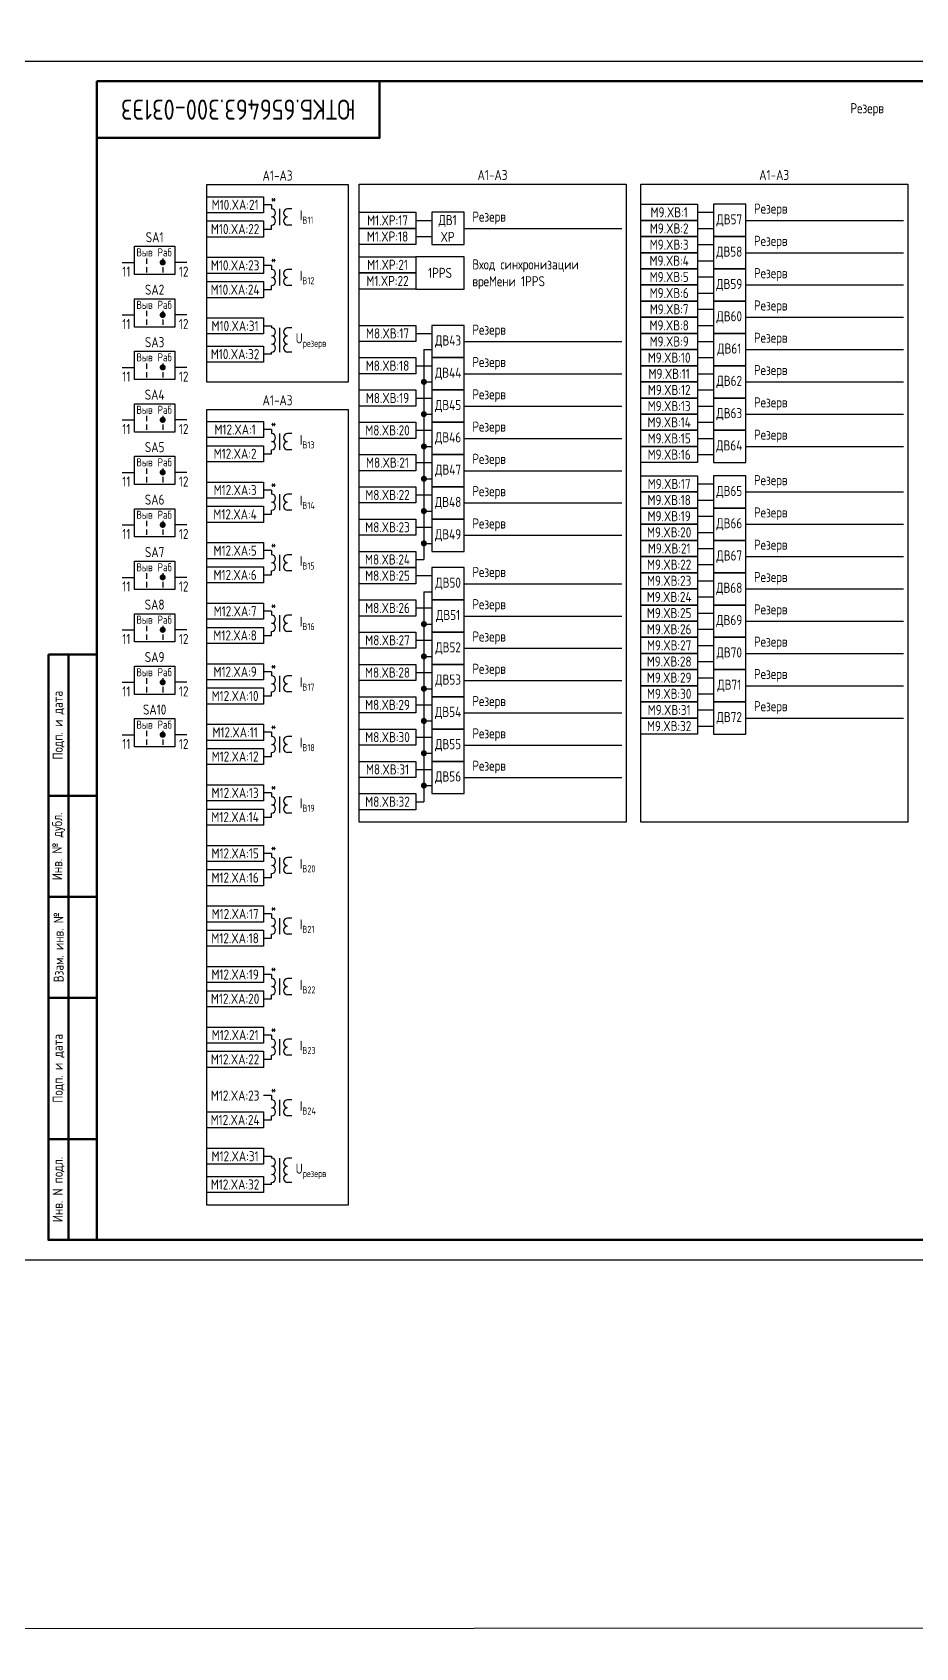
# Model space of a CAD drawing. Header units: millimetres. Extents: x -1043 to 5194, y -96 to 1568.
# Drawn here: x 3784 to 4002.8, y -96 to 304.1 of the extents above; entities that cross this region are included whole.
import ezdxf

# ---------------------------------------------------------------- set-up
doc = ezdxf.new("R2010")
doc.units = ezdxf.units.MM
doc.styles.add('Gost_type_A', font='GOST_A.TTF')

# ---------------------------------------------------------------- blocks, each defined once
blk = doc.blocks.new('Штамп угловой верхний')
at = {"lineweight": 50}
blk.add_lwpolyline([(0, 0), (70, 0), (70, -14), (0, -14)], close=True, dxfattribs=at)
blk = doc.blocks.new('Формат_А3')
blk.add_lwpolyline([(-420, 297), (0, 297), (0, 0), (-420, 0)], close=True)
at = {"lineweight": 50}
blk.add_lwpolyline([(-400, 292), (-5, 292), (-5, 5), (-400, 5)], close=True, dxfattribs=at)
blk = doc.blocks.new('POINT')
at = {"const_width": 0.75}
blk.add_lwpolyline([(-0.375, 0, 1), (0.375, 0, 1)], format="xyb", close=True, dxfattribs=at)
blk = doc.blocks.new('Переключатель_положение')
for p, q in [((2, 1), (2, -0.34)), ((2, -1.14), (2, -2.49))]:
    blk.add_line(p, q)
blk = doc.blocks.new('Штамп левый нижний')
at = {"lineweight": 50}
for points in [[(-12, 145), (-7, 145), (-7, 110), (-12, 110)], [(-7, 145), (0, 145), (0, 110), (-7, 110)], [(-12, 110), (-7, 110), (-7, 85), (-12, 85)], [(-7, 110), (0, 110), (0, 85), (-7, 85)], [(-12, 85), (-7, 85), (-7, 60), (-12, 60)], [(-7, 85), (0, 85), (0, 60), (-7, 60)], [(-12, 60), (-7, 60), (-7, 25), (-12, 25)], [(-7, 60), (0, 60), (0, 25), (-7, 25)], [(-12, 25), (-7, 25), (-7, 0), (-12, 0)], [(-7, 25), (0, 25), (0, 0), (-7, 0)]]:
    blk.add_lwpolyline(points, close=True, dxfattribs=at)
at = {"char_height": 2.5, "attachment_point": 5, "rotation": 90, "style": 'Gost_type_A'}
for s, insert, width in [('Подп. и дата', (-9.5, 127.5), 35), ('Инв. № дубл.', (-9.5, 97.5), 25), ('Взам. инв. №', (-9.5, 72.5), 25), ('Подп. и дата', (-9.5, 42.5), 35), ('Инв. N подл.', (-9.5, 12.5), 25)]:
    blk.add_mtext(s, dxfattribs=dict(at, insert=insert, width=width))

msp = doc.modelspace()

# ---------------------------------------------------------------- linework, layer by layer
for p, q in [((3843.23, 261.4), (3841.23, 261.4)), ((3878.97, 257.55), (3882.97, 257.55)), ((3948.72, 259.55), (3952.72, 259.55)), ((3960.72, 257.55), (3999.72, 257.55)), ((3841.23, 255.4), (3843.23, 255.4)), ((3878.97, 253.55), (3882.97, 253.55)), ((3890.97, 255.55), (3929.97, 255.55)), ((3948.72, 255.55), (3952.72, 255.55)), ((3948.72, 251.55), (3952.72, 251.55)), ((3960.72, 249.55), (3999.72, 249.55)), ((3806.29, 247.13), (3809.29, 247.13)), ((3822.29, 247.13), (3819.29, 247.13)), ((3843.23, 246.4), (3841.23, 246.4)), ((3948.72, 247.55), (3952.72, 247.55)), ((3841.23, 240.4), (3843.23, 240.4)), ((3948.72, 243.55), (3952.72, 243.55)), ((3960.72, 241.55), (3999.72, 241.55)), ((3948.72, 239.55), (3952.72, 239.55)), ((3806.29, 234.13), (3809.29, 234.13)), ((3822.29, 234.13), (3819.29, 234.13)), ((3948.72, 235.55), (3952.72, 235.55)), ((3960.72, 233.55), (3999.72, 233.55)), ((3878.97, 229.55), (3882.97, 229.55)), ((3878.97, 229.55), (3882.97, 229.55)), ((3948.72, 231.55), (3952.72, 231.55)), ((3880.97, 225.55), (3882.97, 225.55)), ((3880.97, 225.55), (3880.97, 173.55)), ((3890.97, 227.55), (3929.97, 227.55)), ((3948.72, 227.55), (3952.72, 227.55)), ((3960.72, 225.55), (3999.72, 225.55)), ((3806.29, 221.13), (3809.29, 221.13)), ((3822.29, 221.13), (3819.29, 221.13)), ((3878.97, 221.55), (3882.97, 221.55)), ((3878.97, 221.55), (3882.97, 221.55)), ((3948.72, 223.55), (3952.72, 223.55)), ((3880.97, 217.55), (3882.97, 217.55)), ((3890.97, 219.55), (3929.97, 219.55)), ((3948.72, 219.55), (3952.72, 219.55)), ((3960.72, 217.55), (3999.72, 217.55)), ((3878.97, 213.55), (3882.97, 213.55)), ((3878.97, 213.55), (3882.97, 213.55)), ((3948.72, 215.55), (3952.72, 215.55)), ((3806.29, 208.13), (3809.29, 208.13)), ((3822.29, 208.13), (3819.29, 208.13)), ((3880.97, 209.55), (3882.97, 209.55)), ((3890.97, 211.55), (3929.97, 211.55)), ((3948.72, 211.55), (3952.72, 211.55)), ((3960.72, 209.55), (3999.72, 209.55)), ((3843.23, 205.74), (3841.23, 205.74)), ((3878.97, 205.55), (3882.97, 205.55)), ((3878.97, 205.55), (3882.97, 205.55)), ((3948.72, 207.55), (3952.72, 207.55)), ((3880.97, 201.55), (3882.97, 201.55)), ((3890.97, 203.55), (3929.97, 203.55)), ((3948.72, 203.55), (3952.72, 203.55)), ((3960.72, 201.55), (3999.72, 201.55)), ((3841.23, 199.74), (3843.23, 199.74)), ((3878.97, 197.55), (3882.97, 197.55)), ((3878.97, 197.55), (3882.97, 197.55)), ((3948.72, 199.55), (3952.72, 199.55)), ((3806.29, 195.13), (3809.29, 195.13)), ((3822.29, 195.13), (3819.29, 195.13)), ((3880.97, 193.55), (3882.97, 193.55)), ((3890.97, 195.55), (3929.97, 195.55)), ((3948.72, 192.28), (3952.72, 192.28)), ((3843.23, 190.74), (3841.23, 190.74)), ((3878.97, 189.55), (3882.97, 189.55)), ((3878.97, 189.55), (3882.97, 189.55)), ((3948.72, 188.28), (3952.72, 188.28)), ((3960.72, 190.28), (3999.72, 190.28)), ((3841.23, 184.74), (3843.23, 184.74)), ((3880.97, 185.55), (3882.97, 185.55)), ((3890.97, 187.55), (3929.97, 187.55)), ((3948.72, 184.28), (3952.72, 184.28)), ((3806.29, 182.13), (3809.29, 182.13)), ((3822.29, 182.13), (3819.29, 182.13)), ((3878.97, 181.55), (3882.97, 181.55)), ((3878.97, 181.55), (3882.97, 181.55)), ((3948.72, 180.28), (3952.72, 180.28)), ((3960.72, 182.28), (3999.72, 182.28)), ((3880.97, 177.55), (3882.97, 177.55)), ((3890.97, 179.55), (3929.97, 179.55)), ((3948.72, 176.28), (3952.72, 176.28)), ((3843.23, 175.74), (3841.23, 175.74)), ((3878.97, 173.55), (3880.97, 173.55)), ((3948.72, 172.28), (3952.72, 172.28)), ((3960.72, 174.28), (3999.72, 174.28)), ((3806.29, 169.13), (3809.29, 169.13)), ((3822.29, 169.13), (3819.29, 169.13)), ((3841.23, 169.74), (3843.23, 169.74)), ((3878.97, 169.55), (3882.97, 169.55)), ((3878.97, 169.55), (3882.97, 169.55)), ((3948.72, 168.28), (3952.72, 168.28)), ((3880.97, 165.55), (3882.97, 165.55)), ((3880.97, 165.55), (3880.97, 113.55)), ((3890.97, 167.55), (3929.97, 167.55)), ((3948.72, 164.28), (3952.72, 164.28)), ((3960.72, 166.28), (3999.72, 166.28)), ((3843.23, 160.74), (3841.23, 160.74)), ((3878.97, 161.55), (3882.97, 161.55)), ((3878.97, 161.55), (3882.97, 161.55)), ((3948.72, 160.28), (3952.72, 160.28)), ((3806.29, 156.13), (3809.29, 156.13)), ((3822.29, 156.13), (3819.29, 156.13)), ((3880.97, 157.55), (3882.97, 157.55)), ((3890.97, 159.55), (3929.97, 159.55)), ((3948.72, 156.28), (3952.72, 156.28)), ((3960.72, 158.28), (3999.72, 158.28)), ((3841.23, 154.74), (3843.23, 154.74)), ((3878.97, 153.55), (3882.97, 153.55)), ((3878.97, 153.55), (3882.97, 153.55)), ((3948.72, 152.28), (3952.72, 152.28)), ((3880.97, 149.55), (3882.97, 149.55)), ((3890.97, 151.55), (3929.97, 151.55)), ((3948.72, 148.28), (3952.72, 148.28)), ((3960.72, 150.28), (3999.72, 150.28)), ((3843.23, 145.74), (3841.23, 145.74)), ((3878.97, 145.55), (3882.97, 145.55)), ((3878.97, 145.55), (3882.97, 145.55)), ((3948.72, 144.28), (3952.72, 144.28)), ((3806.29, 143.13), (3809.29, 143.13)), ((3822.29, 143.13), (3819.29, 143.13)), ((3880.97, 141.55), (3882.97, 141.55)), ((3890.97, 143.55), (3929.97, 143.55)), ((3948.72, 140.28), (3952.72, 140.28)), ((3960.72, 142.28), (3999.72, 142.28)), ((3841.23, 139.74), (3843.23, 139.74)), ((3878.97, 137.55), (3882.97, 137.55)), ((3948.72, 136.28), (3952.72, 136.28)), ((3880.97, 133.55), (3882.97, 133.55)), ((3890.97, 135.55), (3929.97, 135.55)), ((3948.72, 132.28), (3952.72, 132.28)), ((3960.72, 134.28), (3999.72, 134.28)), ((3806.29, 130.13), (3809.29, 130.13)), ((3822.29, 130.13), (3819.29, 130.13)), ((3843.23, 130.74), (3841.23, 130.74)), ((3878.97, 129.55), (3882.97, 129.55)), ((3841.23, 124.74), (3843.23, 124.74)), ((3880.97, 125.55), (3882.97, 125.55)), ((3890.97, 127.55), (3929.97, 127.55)), ((3878.97, 121.55), (3882.97, 121.55)), ((3880.97, 117.55), (3882.97, 117.55)), ((3890.97, 119.55), (3929.97, 119.55)), ((3843.23, 115.74), (3841.23, 115.74)), ((3878.97, 113.55), (3880.97, 113.55)), ((3841.23, 109.74), (3843.23, 109.74)), ((3843.23, 100.74), (3841.23, 100.74)), ((3841.23, 94.74), (3843.23, 94.74)), ((3843.23, 85.74), (3841.23, 85.74)), ((3841.23, 79.74), (3843.23, 79.74)), ((3843.23, 70.74), (3841.23, 70.74)), ((3841.23, 64.74), (3843.23, 64.74)), ((3843.23, 55.74), (3841.23, 55.74)), ((3841.23, 49.74), (3843.23, 49.74)), ((3843.23, 40.74), (3841.23, 40.74)), ((3841.23, 34.74), (3843.23, 34.74))]:
    msp.add_line(p, q)
at = {"ltscale": 4}
for p, q in [((3843.23, 261.4), (3843.23, 260.4)), ((3843.23, 260.9), (3843.23, 260.4)), ((3845.23, 260.4), (3845.23, 256.4)), ((3845.23, 260.4), (3845.23, 256.4)), ((3848.23, 260.4), (3847.23, 260.4)), ((3848.23, 260.4), (3847.23, 260.4)), ((3843.23, 255.4), (3843.23, 256.4)), ((3848.23, 256.4), (3847.23, 256.4)), ((3848.23, 256.4), (3847.23, 256.4)), ((3843.23, 246.4), (3843.23, 245.4)), ((3843.23, 245.9), (3843.23, 245.4)), ((3845.23, 245.4), (3845.23, 241.4)), ((3845.23, 245.4), (3845.23, 241.4)), ((3848.23, 245.4), (3847.23, 245.4)), ((3848.23, 245.4), (3847.23, 245.4)), ((3843.23, 240.4), (3843.23, 241.4)), ((3848.23, 241.4), (3847.23, 241.4)), ((3848.23, 241.4), (3847.23, 241.4)), ((3841.23, 231.42), (3843.23, 231.42)), ((3843.23, 231.42), (3843.23, 230.92)), ((3843.23, 231.42), (3843.23, 230.92)), ((3845.23, 230.92), (3845.23, 226.92)), ((3845.23, 228.92), (3845.23, 224.92)), ((3848.23, 230.92), (3847.23, 230.92)), ((3843.23, 224.42), (3841.23, 224.42)), ((3843.23, 224.42), (3843.23, 224.92)), ((3848.23, 224.92), (3847.23, 224.92)), ((3843.23, 205.74), (3843.23, 204.74)), ((3843.23, 205.24), (3843.23, 204.74)), ((3845.23, 204.74), (3845.23, 200.74)), ((3845.23, 204.74), (3845.23, 200.74)), ((3848.23, 204.74), (3847.23, 204.74)), ((3848.23, 204.74), (3847.23, 204.74)), ((3843.23, 199.74), (3843.23, 200.74)), ((3848.23, 200.74), (3847.23, 200.74)), ((3848.23, 200.74), (3847.23, 200.74)), ((3843.23, 190.74), (3843.23, 189.74)), ((3843.23, 190.24), (3843.23, 189.74)), ((3845.23, 189.74), (3845.23, 185.74)), ((3845.23, 189.74), (3845.23, 185.74)), ((3848.23, 189.74), (3847.23, 189.74)), ((3848.23, 189.74), (3847.23, 189.74)), ((3843.23, 184.74), (3843.23, 185.74)), ((3848.23, 185.74), (3847.23, 185.74)), ((3848.23, 185.74), (3847.23, 185.74)), ((3843.23, 175.74), (3843.23, 174.74)), ((3843.23, 175.24), (3843.23, 174.74)), ((3845.23, 174.74), (3845.23, 170.74)), ((3845.23, 174.74), (3845.23, 170.74)), ((3848.23, 174.74), (3847.23, 174.74)), ((3848.23, 174.74), (3847.23, 174.74)), ((3843.23, 169.74), (3843.23, 170.74)), ((3848.23, 170.74), (3847.23, 170.74)), ((3848.23, 170.74), (3847.23, 170.74)), ((3843.23, 160.74), (3843.23, 159.74)), ((3843.23, 160.24), (3843.23, 159.74)), ((3845.23, 159.74), (3845.23, 155.74)), ((3845.23, 159.74), (3845.23, 155.74)), ((3848.23, 159.74), (3847.23, 159.74)), ((3848.23, 159.74), (3847.23, 159.74)), ((3843.23, 154.74), (3843.23, 155.74)), ((3848.23, 155.74), (3847.23, 155.74)), ((3848.23, 155.74), (3847.23, 155.74)), ((3843.23, 145.74), (3843.23, 144.74)), ((3843.23, 145.24), (3843.23, 144.74)), ((3845.23, 144.74), (3845.23, 140.74)), ((3845.23, 144.74), (3845.23, 140.74)), ((3848.23, 144.74), (3847.23, 144.74)), ((3848.23, 144.74), (3847.23, 144.74)), ((3843.23, 139.74), (3843.23, 140.74)), ((3848.23, 140.74), (3847.23, 140.74)), ((3848.23, 140.74), (3847.23, 140.74)), ((3843.23, 130.74), (3843.23, 129.74)), ((3843.23, 130.24), (3843.23, 129.74)), ((3845.23, 129.74), (3845.23, 125.74)), ((3845.23, 129.74), (3845.23, 125.74)), ((3848.23, 129.74), (3847.23, 129.74)), ((3848.23, 129.74), (3847.23, 129.74)), ((3843.23, 124.74), (3843.23, 125.74)), ((3848.23, 125.74), (3847.23, 125.74)), ((3848.23, 125.74), (3847.23, 125.74)), ((3843.23, 115.74), (3843.23, 114.74)), ((3843.23, 115.24), (3843.23, 114.74)), ((3845.23, 114.74), (3845.23, 110.74)), ((3845.23, 114.74), (3845.23, 110.74)), ((3848.23, 114.74), (3847.23, 114.74)), ((3848.23, 114.74), (3847.23, 114.74)), ((3843.23, 109.74), (3843.23, 110.74)), ((3848.23, 110.74), (3847.23, 110.74)), ((3848.23, 110.74), (3847.23, 110.74)), ((3843.23, 100.74), (3843.23, 99.74)), ((3843.23, 100.24), (3843.23, 99.74)), ((3845.23, 99.74), (3845.23, 95.74)), ((3845.23, 99.74), (3845.23, 95.74)), ((3848.23, 99.74), (3847.23, 99.74)), ((3848.23, 99.74), (3847.23, 99.74)), ((3843.23, 94.74), (3843.23, 95.74)), ((3848.23, 95.74), (3847.23, 95.74)), ((3848.23, 95.74), (3847.23, 95.74)), ((3843.23, 85.74), (3843.23, 84.74)), ((3843.23, 85.24), (3843.23, 84.74)), ((3845.23, 84.74), (3845.23, 80.74)), ((3845.23, 84.74), (3845.23, 80.74)), ((3848.23, 84.74), (3847.23, 84.74)), ((3848.23, 84.74), (3847.23, 84.74)), ((3843.23, 79.74), (3843.23, 80.74)), ((3848.23, 80.74), (3847.23, 80.74)), ((3848.23, 80.74), (3847.23, 80.74)), ((3843.23, 70.74), (3843.23, 69.74)), ((3843.23, 70.24), (3843.23, 69.74)), ((3845.23, 69.74), (3845.23, 65.74)), ((3845.23, 69.74), (3845.23, 65.74)), ((3848.23, 69.74), (3847.23, 69.74)), ((3848.23, 69.74), (3847.23, 69.74)), ((3843.23, 64.74), (3843.23, 65.74)), ((3848.23, 65.74), (3847.23, 65.74)), ((3848.23, 65.74), (3847.23, 65.74)), ((3843.23, 55.74), (3843.23, 54.74)), ((3843.23, 55.24), (3843.23, 54.74)), ((3845.23, 54.74), (3845.23, 50.74)), ((3845.23, 54.74), (3845.23, 50.74)), ((3848.23, 54.74), (3847.23, 54.74)), ((3848.23, 54.74), (3847.23, 54.74)), ((3843.23, 49.74), (3843.23, 50.74)), ((3848.23, 50.74), (3847.23, 50.74)), ((3848.23, 50.74), (3847.23, 50.74)), ((3843.23, 40.74), (3843.23, 39.74)), ((3843.23, 40.24), (3843.23, 39.74)), ((3845.23, 39.74), (3845.23, 35.74)), ((3845.23, 39.74), (3845.23, 35.74)), ((3848.23, 39.74), (3847.23, 39.74)), ((3848.23, 39.74), (3847.23, 39.74)), ((3843.23, 34.74), (3843.23, 35.74)), ((3848.23, 35.74), (3847.23, 35.74)), ((3848.23, 35.74), (3847.23, 35.74)), ((3841.23, 25.74), (3843.23, 25.74)), ((3843.23, 25.74), (3843.23, 25.24)), ((3843.23, 25.74), (3843.23, 25.24)), ((3845.23, 25.24), (3845.23, 21.24)), ((3848.23, 25.24), (3847.23, 25.24)), ((3845.23, 23.24), (3845.23, 19.24)), ((3843.23, 18.74), (3841.23, 18.74)), ((3843.23, 18.74), (3843.23, 19.24)), ((3848.23, 19.24), (3847.23, 19.24))]:
    msp.add_line(p, q, dxfattribs=at)
for points in [[(-1042.57, 612), (5193.89, 618), (5193.89, -90), (-1042.57, -96)], [(3827.23, 266.4), (3862.23, 266.4), (3862.23, 217.44), (3827.23, 217.44)], [(3864.97, 266.55), (3931.05, 266.55), (3931.05, 108.52), (3864.97, 108.52)], [(3934.72, 266.55), (4000.8, 266.55), (4000.8, 108.52), (3934.72, 108.52)], [(3827.23, 263.4), (3841.23, 263.4), (3841.23, 259.4), (3827.23, 259.4)], [(3934.72, 261.55), (3948.72, 261.55), (3948.72, 257.55), (3934.72, 257.55)], [(3827.23, 257.4), (3841.23, 257.4), (3841.23, 253.4), (3827.23, 253.4)], [(3864.97, 259.55), (3878.97, 259.55), (3878.97, 255.55), (3864.97, 255.55)], [(3934.72, 257.55), (3948.72, 257.55), (3948.72, 253.55), (3934.72, 253.55)], [(3864.97, 255.55), (3878.97, 255.55), (3878.97, 251.55), (3864.97, 251.55)], [(3934.72, 253.55), (3948.72, 253.55), (3948.72, 249.55), (3934.72, 249.55)], [(3809.29, 251.13), (3819.29, 251.13), (3819.29, 244.13), (3809.29, 244.13)], [(3827.23, 248.4), (3841.23, 248.4), (3841.23, 244.4), (3827.23, 244.4)], [(3864.97, 248.55), (3878.97, 248.55), (3878.97, 244.55), (3864.97, 244.55)], [(3934.72, 249.55), (3948.72, 249.55), (3948.72, 245.55), (3934.72, 245.55)], [(3864.97, 244.55), (3878.97, 244.55), (3878.97, 240.55), (3864.97, 240.55)], [(3934.72, 245.55), (3948.72, 245.55), (3948.72, 241.55), (3934.72, 241.55)], [(3827.23, 242.4), (3841.23, 242.4), (3841.23, 238.4), (3827.23, 238.4)], [(3934.72, 241.55), (3948.72, 241.55), (3948.72, 237.55), (3934.72, 237.55)], [(3809.29, 238.13), (3819.29, 238.13), (3819.29, 231.13), (3809.29, 231.13)], [(3934.72, 237.55), (3948.72, 237.55), (3948.72, 233.55), (3934.72, 233.55)], [(3827.23, 233.42), (3841.23, 233.42), (3841.23, 229.42), (3827.23, 229.42)], [(3934.72, 233.55), (3948.72, 233.55), (3948.72, 229.55), (3934.72, 229.55)], [(3864.97, 231.55), (3878.97, 231.55), (3878.97, 227.55), (3864.97, 227.55)], [(3934.72, 229.55), (3948.72, 229.55), (3948.72, 225.55), (3934.72, 225.55)], [(3809.29, 225.13), (3819.29, 225.13), (3819.29, 218.13), (3809.29, 218.13)], [(3827.23, 226.42), (3841.23, 226.42), (3841.23, 222.42), (3827.23, 222.42)], [(3934.72, 225.55), (3948.72, 225.55), (3948.72, 221.55), (3934.72, 221.55)], [(3864.97, 223.55), (3878.97, 223.55), (3878.97, 219.55), (3864.97, 219.55)], [(3934.72, 221.55), (3948.72, 221.55), (3948.72, 217.55), (3934.72, 217.55)], [(3934.72, 217.55), (3948.72, 217.55), (3948.72, 213.55), (3934.72, 213.55)], [(3809.29, 212.13), (3819.29, 212.13), (3819.29, 205.13), (3809.29, 205.13)], [(3864.97, 215.55), (3878.97, 215.55), (3878.97, 211.55), (3864.97, 211.55)], [(3934.72, 213.55), (3948.72, 213.55), (3948.72, 209.55), (3934.72, 209.55)], [(3827.23, 210.74), (3862.23, 210.74), (3862.23, 13.58), (3827.23, 13.58)], [(3934.72, 209.55), (3948.72, 209.55), (3948.72, 205.55), (3934.72, 205.55)], [(3827.23, 207.74), (3841.23, 207.74), (3841.23, 203.74), (3827.23, 203.74)], [(3864.97, 207.55), (3878.97, 207.55), (3878.97, 203.55), (3864.97, 203.55)], [(3934.72, 205.55), (3948.72, 205.55), (3948.72, 201.55), (3934.72, 201.55)], [(3827.23, 201.74), (3841.23, 201.74), (3841.23, 197.74), (3827.23, 197.74)], [(3934.72, 201.55), (3948.72, 201.55), (3948.72, 197.55), (3934.72, 197.55)], [(3809.29, 199.13), (3819.29, 199.13), (3819.29, 192.13), (3809.29, 192.13)], [(3864.97, 199.55), (3878.97, 199.55), (3878.97, 195.55), (3864.97, 195.55)], [(3827.23, 192.74), (3841.23, 192.74), (3841.23, 188.74), (3827.23, 188.74)], [(3934.72, 194.28), (3948.72, 194.28), (3948.72, 190.28), (3934.72, 190.28)], [(3864.97, 191.55), (3878.97, 191.55), (3878.97, 187.55), (3864.97, 187.55)], [(3934.72, 190.28), (3948.72, 190.28), (3948.72, 186.28), (3934.72, 186.28)], [(3809.29, 186.13), (3819.29, 186.13), (3819.29, 179.13), (3809.29, 179.13)], [(3827.23, 186.74), (3841.23, 186.74), (3841.23, 182.74), (3827.23, 182.74)], [(3934.72, 186.28), (3948.72, 186.28), (3948.72, 182.28), (3934.72, 182.28)], [(3864.97, 183.55), (3878.97, 183.55), (3878.97, 179.55), (3864.97, 179.55)], [(3934.72, 182.28), (3948.72, 182.28), (3948.72, 178.28), (3934.72, 178.28)], [(3827.23, 177.74), (3841.23, 177.74), (3841.23, 173.74), (3827.23, 173.74)], [(3934.72, 178.28), (3948.72, 178.28), (3948.72, 174.28), (3934.72, 174.28)], [(3809.29, 173.13), (3819.29, 173.13), (3819.29, 166.13), (3809.29, 166.13)], [(3864.97, 175.55), (3878.97, 175.55), (3878.97, 171.55), (3864.97, 171.55)], [(3934.72, 174.28), (3948.72, 174.28), (3948.72, 170.28), (3934.72, 170.28)], [(3827.23, 171.74), (3841.23, 171.74), (3841.23, 167.74), (3827.23, 167.74)], [(3864.97, 171.55), (3878.97, 171.55), (3878.97, 167.55), (3864.97, 167.55)], [(3934.72, 170.28), (3948.72, 170.28), (3948.72, 166.28), (3934.72, 166.28)], [(3934.72, 166.28), (3948.72, 166.28), (3948.72, 162.28), (3934.72, 162.28)], [(3809.29, 160.13), (3819.29, 160.13), (3819.29, 153.13), (3809.29, 153.13)], [(3827.23, 162.74), (3841.23, 162.74), (3841.23, 158.74), (3827.23, 158.74)], [(3864.97, 163.55), (3878.97, 163.55), (3878.97, 159.55), (3864.97, 159.55)], [(3934.72, 162.28), (3948.72, 162.28), (3948.72, 158.28), (3934.72, 158.28)], [(3827.23, 156.74), (3841.23, 156.74), (3841.23, 152.74), (3827.23, 152.74)], [(3934.72, 158.28), (3948.72, 158.28), (3948.72, 154.28), (3934.72, 154.28)], [(3864.97, 155.55), (3878.97, 155.55), (3878.97, 151.55), (3864.97, 151.55)], [(3934.72, 154.28), (3948.72, 154.28), (3948.72, 150.28), (3934.72, 150.28)], [(3934.72, 150.28), (3948.72, 150.28), (3948.72, 146.28), (3934.72, 146.28)], [(3809.29, 147.13), (3819.29, 147.13), (3819.29, 140.13), (3809.29, 140.13)], [(3827.23, 147.74), (3841.23, 147.74), (3841.23, 143.74), (3827.23, 143.74)], [(3864.97, 147.55), (3878.97, 147.55), (3878.97, 143.55), (3864.97, 143.55)], [(3934.72, 146.28), (3948.72, 146.28), (3948.72, 142.28), (3934.72, 142.28)], [(3827.23, 141.74), (3841.23, 141.74), (3841.23, 137.74), (3827.23, 137.74)], [(3934.72, 142.28), (3948.72, 142.28), (3948.72, 138.28), (3934.72, 138.28)], [(3864.97, 139.55), (3878.97, 139.55), (3878.97, 135.55), (3864.97, 135.55)], [(3934.72, 138.28), (3948.72, 138.28), (3948.72, 134.28), (3934.72, 134.28)], [(3809.29, 134.13), (3819.29, 134.13), (3819.29, 127.13), (3809.29, 127.13)], [(3827.23, 132.74), (3841.23, 132.74), (3841.23, 128.74), (3827.23, 128.74)], [(3934.72, 134.28), (3948.72, 134.28), (3948.72, 130.28), (3934.72, 130.28)], [(3864.97, 131.55), (3878.97, 131.55), (3878.97, 127.55), (3864.97, 127.55)], [(3827.23, 126.74), (3841.23, 126.74), (3841.23, 122.74), (3827.23, 122.74)], [(3864.97, 123.55), (3878.97, 123.55), (3878.97, 119.55), (3864.97, 119.55)], [(3827.23, 117.74), (3841.23, 117.74), (3841.23, 113.74), (3827.23, 113.74)], [(3864.97, 115.55), (3878.97, 115.55), (3878.97, 111.55), (3864.97, 111.55)], [(3827.23, 111.74), (3841.23, 111.74), (3841.23, 107.74), (3827.23, 107.74)], [(3827.23, 102.74), (3841.23, 102.74), (3841.23, 98.74), (3827.23, 98.74)], [(3827.23, 96.74), (3841.23, 96.74), (3841.23, 92.74), (3827.23, 92.74)], [(3827.23, 87.74), (3841.23, 87.74), (3841.23, 83.74), (3827.23, 83.74)], [(3827.23, 81.74), (3841.23, 81.74), (3841.23, 77.74), (3827.23, 77.74)], [(3827.23, 72.74), (3841.23, 72.74), (3841.23, 68.74), (3827.23, 68.74)], [(3827.23, 66.74), (3841.23, 66.74), (3841.23, 62.74), (3827.23, 62.74)], [(3827.23, 57.74), (3841.23, 57.74), (3841.23, 53.74), (3827.23, 53.74)], [(3827.23, 51.74), (3841.23, 51.74), (3841.23, 47.74), (3827.23, 47.74)], [(3827.23, 36.74), (3841.23, 36.74), (3841.23, 32.74), (3827.23, 32.74)], [(3827.23, 27.74), (3841.23, 27.74), (3841.23, 23.74), (3827.23, 23.74)], [(3827.23, 20.74), (3841.23, 20.74), (3841.23, 16.74), (3827.23, 16.74)]]:
    msp.add_lwpolyline(points, close=True)
for points in [[(3952.72, 253.55), (3960.72, 253.55), (3960.72, 261.55), (3952.72, 261.55)], [(3882.97, 251.55), (3890.97, 251.55), (3890.97, 259.55), (3882.97, 259.55)], [(3952.72, 245.55), (3960.72, 245.55), (3960.72, 253.55), (3952.72, 253.55)], [(3878.97, 240.55), (3890.97, 240.55), (3890.97, 248.55), (3878.97, 248.55)], [(3952.72, 237.55), (3960.72, 237.55), (3960.72, 245.55), (3952.72, 245.55)], [(3952.72, 229.55), (3960.72, 229.55), (3960.72, 237.55), (3952.72, 237.55)], [(3882.97, 223.55), (3890.97, 223.55), (3890.97, 231.55), (3882.97, 231.55)], [(3952.72, 221.55), (3960.72, 221.55), (3960.72, 229.55), (3952.72, 229.55)], [(3882.97, 215.55), (3890.97, 215.55), (3890.97, 223.55), (3882.97, 223.55)], [(3952.72, 213.55), (3960.72, 213.55), (3960.72, 221.55), (3952.72, 221.55)], [(3882.97, 207.55), (3890.97, 207.55), (3890.97, 215.55), (3882.97, 215.55)], [(3952.72, 205.55), (3960.72, 205.55), (3960.72, 213.55), (3952.72, 213.55)], [(3882.97, 199.55), (3890.97, 199.55), (3890.97, 207.55), (3882.97, 207.55)], [(3952.72, 197.55), (3960.72, 197.55), (3960.72, 205.55), (3952.72, 205.55)], [(3882.97, 191.55), (3890.97, 191.55), (3890.97, 199.55), (3882.97, 199.55)], [(3952.72, 186.28), (3960.72, 186.28), (3960.72, 194.28), (3952.72, 194.28)], [(3882.97, 183.55), (3890.97, 183.55), (3890.97, 191.55), (3882.97, 191.55)], [(3952.72, 178.28), (3960.72, 178.28), (3960.72, 186.28), (3952.72, 186.28)], [(3882.97, 175.55), (3890.97, 175.55), (3890.97, 183.55), (3882.97, 183.55)], [(3952.72, 170.28), (3960.72, 170.28), (3960.72, 178.28), (3952.72, 178.28)], [(3882.97, 163.55), (3890.97, 163.55), (3890.97, 171.55), (3882.97, 171.55)], [(3952.72, 162.28), (3960.72, 162.28), (3960.72, 170.28), (3952.72, 170.28)], [(3882.97, 155.55), (3890.97, 155.55), (3890.97, 163.55), (3882.97, 163.55)], [(3952.72, 154.28), (3960.72, 154.28), (3960.72, 162.28), (3952.72, 162.28)], [(3882.97, 147.55), (3890.97, 147.55), (3890.97, 155.55), (3882.97, 155.55)], [(3952.72, 146.28), (3960.72, 146.28), (3960.72, 154.28), (3952.72, 154.28)], [(3882.97, 139.55), (3890.97, 139.55), (3890.97, 147.55), (3882.97, 147.55)], [(3952.72, 138.28), (3960.72, 138.28), (3960.72, 146.28), (3952.72, 146.28)], [(3882.97, 131.55), (3890.97, 131.55), (3890.97, 139.55), (3882.97, 139.55)], [(3952.72, 130.28), (3960.72, 130.28), (3960.72, 138.28), (3952.72, 138.28)], [(3882.97, 123.55), (3890.97, 123.55), (3890.97, 131.55), (3882.97, 131.55)], [(3882.97, 115.55), (3890.97, 115.55), (3890.97, 123.55), (3882.97, 123.55)]]:
    msp.add_lwpolyline(points, close=True, dxfattribs=at)
for centre, start, end in [((3843.23, 259.4), 270, 90), ((3843.23, 259.4), 270, 90), ((3847.23, 259.4), 90, 270), ((3847.23, 259.4), 90, 270), ((3843.23, 257.4), 270, 90), ((3843.23, 257.4), 270, 90), ((3847.23, 257.4), 90, 270), ((3847.23, 257.4), 90, 270), ((3843.23, 244.4), 270, 90), ((3843.23, 244.4), 270, 90), ((3847.23, 244.4), 90, 270), ((3847.23, 244.4), 90, 270), ((3843.23, 242.4), 270, 90), ((3843.23, 242.4), 270, 90), ((3847.23, 242.4), 90, 270), ((3847.23, 242.4), 90, 270), ((3843.23, 229.92), 270, 90), ((3843.23, 227.92), 270, 90), ((3847.23, 229.92), 90, 270), ((3847.23, 229.92), 90, 270), ((3847.23, 227.92), 90, 270), ((3847.23, 227.92), 90, 270), ((3843.23, 225.92), 270, 90), ((3847.23, 225.92), 90, 270), ((3843.23, 203.74), 270, 90), ((3843.23, 203.74), 270, 90), ((3847.23, 203.74), 90, 270), ((3847.23, 203.74), 90, 270), ((3843.23, 201.74), 270, 90), ((3843.23, 201.74), 270, 90), ((3847.23, 201.74), 90, 270), ((3847.23, 201.74), 90, 270), ((3843.23, 188.74), 270, 90), ((3843.23, 188.74), 270, 90), ((3847.23, 188.74), 90, 270), ((3847.23, 188.74), 90, 270), ((3843.23, 186.74), 270, 90), ((3843.23, 186.74), 270, 90), ((3847.23, 186.74), 90, 270), ((3847.23, 186.74), 90, 270), ((3843.23, 173.74), 270, 90), ((3843.23, 173.74), 270, 90), ((3843.23, 171.74), 270, 90), ((3843.23, 171.74), 270, 90), ((3847.23, 173.74), 90, 270), ((3847.23, 173.74), 90, 270), ((3847.23, 171.74), 90, 270), ((3847.23, 171.74), 90, 270), ((3843.23, 158.74), 270, 90), ((3843.23, 158.74), 270, 90), ((3843.23, 156.74), 270, 90), ((3843.23, 156.74), 270, 90), ((3847.23, 158.74), 90, 270), ((3847.23, 158.74), 90, 270), ((3847.23, 156.74), 90, 270), ((3847.23, 156.74), 90, 270), ((3843.23, 143.74), 270, 90), ((3843.23, 143.74), 270, 90), ((3847.23, 143.74), 90, 270), ((3847.23, 143.74), 90, 270), ((3843.23, 141.74), 270, 90), ((3843.23, 141.74), 270, 90), ((3847.23, 141.74), 90, 270), ((3847.23, 141.74), 90, 270), ((3843.23, 128.74), 270, 90), ((3843.23, 128.74), 270, 90), ((3847.23, 128.74), 90, 270), ((3847.23, 128.74), 90, 270), ((3843.23, 126.74), 270, 90), ((3843.23, 126.74), 270, 90), ((3847.23, 126.74), 90, 270), ((3847.23, 126.74), 90, 270), ((3843.23, 113.74), 270, 90), ((3843.23, 113.74), 270, 90), ((3843.23, 111.74), 270, 90), ((3843.23, 111.74), 270, 90), ((3847.23, 113.74), 90, 270), ((3847.23, 113.74), 90, 270), ((3847.23, 111.74), 90, 270), ((3847.23, 111.74), 90, 270), ((3843.23, 98.74), 270, 90), ((3843.23, 98.74), 270, 90), ((3843.23, 96.74), 270, 90), ((3843.23, 96.74), 270, 90), ((3847.23, 98.74), 90, 270), ((3847.23, 98.74), 90, 270), ((3847.23, 96.74), 90, 270), ((3847.23, 96.74), 90, 270), ((3843.23, 83.74), 270, 90), ((3843.23, 83.74), 270, 90), ((3847.23, 83.74), 90, 270), ((3847.23, 83.74), 90, 270), ((3843.23, 81.74), 270, 90), ((3843.23, 81.74), 270, 90), ((3847.23, 81.74), 90, 270), ((3847.23, 81.74), 90, 270), ((3843.23, 68.74), 270, 90), ((3843.23, 68.74), 270, 90), ((3847.23, 68.74), 90, 270), ((3847.23, 68.74), 90, 270), ((3843.23, 66.74), 270, 90), ((3843.23, 66.74), 270, 90), ((3847.23, 66.74), 90, 270), ((3847.23, 66.74), 90, 270), ((3843.23, 53.74), 270, 90), ((3843.23, 53.74), 270, 90), ((3843.23, 51.74), 270, 90), ((3843.23, 51.74), 270, 90), ((3847.23, 53.74), 90, 270), ((3847.23, 53.74), 90, 270), ((3847.23, 51.74), 90, 270), ((3847.23, 51.74), 90, 270), ((3843.23, 38.74), 270, 90), ((3843.23, 38.74), 270, 90), ((3843.23, 36.74), 270, 90), ((3843.23, 36.74), 270, 90), ((3847.23, 38.74), 90, 270), ((3847.23, 38.74), 90, 270), ((3847.23, 36.74), 90, 270), ((3847.23, 36.74), 90, 270), ((3843.23, 24.24), 270, 90), ((3847.23, 24.24), 90, 270), ((3847.23, 24.24), 90, 270), ((3843.23, 22.24), 270, 90), ((3843.23, 20.24), 270, 90), ((3847.23, 22.24), 90, 270), ((3847.23, 22.24), 90, 270), ((3847.23, 20.24), 90, 270)]:
    msp.add_arc(centre, 1, start, end, dxfattribs=at)

# ---------------------------------------------------------------- block references
for name, p in [('Формат_А3', (4200, 0)), ('Штамп угловой верхний', (3800, 292)), ('Переключатель_положение', (3810.29, 247.13)), ('Переключатель_положение', (3814.29, 247.13)), ('POINT', (3816.29, 247.13)), ('Переключатель_положение', (3810.29, 234.13)), ('POINT', (3816.29, 234.13)), ('Переключатель_положение', (3814.29, 234.13)), ('Переключатель_положение', (3810.29, 221.13)), ('POINT', (3816.29, 221.13)), ('Переключатель_положение', (3814.29, 221.13)), ('POINT', (3880.97, 217.55)), ('Переключатель_положение', (3810.29, 208.13)), ('POINT', (3816.29, 208.13)), ('Переключатель_положение', (3814.29, 208.13)), ('POINT', (3880.97, 209.55)), ('POINT', (3880.97, 201.55)), ('Переключатель_положение', (3810.29, 195.13)), ('Переключатель_положение', (3814.29, 195.13)), ('POINT', (3816.29, 195.13)), ('POINT', (3880.97, 193.55)), ('POINT', (3880.97, 185.55)), ('Переключатель_положение', (3810.29, 182.13)), ('POINT', (3816.29, 182.13)), ('Переключатель_положение', (3814.29, 182.13)), ('POINT', (3880.97, 177.55)), ('Переключатель_положение', (3810.29, 169.13)), ('POINT', (3816.29, 169.13)), ('Переключатель_положение', (3814.29, 169.13)), ('Переключатель_положение', (3810.29, 156.13)), ('POINT', (3816.29, 156.13)), ('Переключатель_положение', (3814.29, 156.13)), ('POINT', (3880.97, 157.55)), ('Штамп левый нижний', (3800, 5)), ('POINT', (3880.97, 149.55)), ('Переключатель_положение', (3810.29, 143.13)), ('Переключатель_положение', (3814.29, 143.13)), ('POINT', (3816.29, 143.13)), ('POINT', (3880.97, 141.55)), ('POINT', (3880.97, 133.55)), ('Переключатель_положение', (3810.29, 130.13)), ('POINT', (3816.29, 130.13)), ('Переключатель_положение', (3814.29, 130.13)), ('POINT', (3880.97, 125.55)), ('POINT', (3880.97, 117.55))]:
    msp.add_blockref(name, p)

# ---------------------------------------------------------------- texts
at = {"insert": (3835, 285), "char_height": 5, "width": 70, "attachment_point": 5, "rotation": 180, "style": 'Gost_type_A'}
msp.add_mtext('ЮТКБ.656463.300-031Э3', dxfattribs=at)
at = {"char_height": 2.5, "line_spacing_factor": 0.9, "style": 'Gost_type_A'}
for s, insert, width, attachment_point in [('Резерв', (3990.75, 285), 197.5, 5), ('A1-A3', (3844.73, 267.4), 35, 8), ('A1-A3', (3897.97, 267.55), 66, 8), ('A1-A3', (3967.72, 267.55), 66, 8), ('A1-A3', (3844.73, 211.74), 35, 8)]:
    msp.add_mtext(s, dxfattribs=dict(at, insert=insert, width=width, attachment_point=attachment_point))
at = {"style": 'Gost_type_A'}
for s, insert, char_height, width, attachment_point in [('M10.XA:21', (3834.23, 261.41), 2.5, 14, 5), ('*', (3843.73, 262.9), 2.5, 3, 5), ('M9.XВ:1', (3941.72, 259.55), 2.5, 14, 5), ('Резерв', (3962.72, 258.55), 2.5, 27.8465, 7), ('M10.XA:22', (3834.22, 255.4), 2.5, 14.018, 5), ('\\A1;I{\\H0.7x;\\S^ B11;}', (3850.23, 258.4), 2.5, 14.005, 4), ('M1.XP:17', (3871.97, 257.55), 2.5, 14, 5), ('ДВ1 XP', (3886.85, 255.55), 2.5, 7.7588, 5), ('Резерв', (3892.97, 256.55), 2.5, 27.8465, 7), ('M9.XВ:2', (3941.72, 255.55), 2.5, 14, 5), ('ДВ57', (3956.6, 257.55), 2.5, 7.7588, 5), ('SA1', (3814.29, 252.13), 2.5, 10, 8), ('M1.XP:18', (3871.97, 253.55), 2.5, 14, 5), ('M9.XВ:3', (3941.72, 251.55), 2.5, 14, 5), ('Резерв', (3962.72, 250.55), 2.5, 27.8465, 7), ('Выв', (3811.79, 249.63), 2, 5, 5), ('Раб', (3816.79, 249.63), 2, 5, 5), ('*', (3843.73, 247.9), 2.5, 3, 5), ('M9.XВ:4', (3941.72, 247.55), 2.5, 14, 5), ('ДВ58', (3956.6, 249.55), 2.5, 7.7588, 5), ('11', (3808.29, 246.12), 2.5, 5, 3), ('12', (3820.29, 246.12), 2.5, 5, 1), ('M10.XA:23', (3834.23, 246.41), 2.5, 14, 5), ('\\A1;I{\\H0.7x;\\S^ B12;}', (3850.23, 243.4), 2.5, 14.005, 4), ('M1.XP:21', (3871.97, 246.55), 2.5, 14, 5), ('1PPS', (3884.97, 244.55), 2.5, 12, 5), ('Вход синхронизации\\PвреMени 1PPS', (3892.97, 240.55), 2.5, 35.9749, 7), ('M9.XВ:5', (3941.72, 243.55), 2.5, 14, 5), ('Резерв', (3962.72, 242.55), 2.5, 27.8465, 7), ('SA2', (3814.29, 239.13), 2.5, 10, 8), ('M10.XA:24', (3834.22, 240.4), 2.5, 14.018, 5), ('M1.XP:22', (3871.97, 242.55), 2.5, 14, 5), ('M9.XВ:6', (3941.72, 239.55), 2.5, 14, 5), ('ДВ59', (3956.6, 241.55), 2.5, 7.7588, 5), ('Выв', (3811.79, 236.63), 2, 5, 5), ('Раб', (3816.79, 236.63), 2, 5, 5), ('M9.XВ:7', (3941.72, 235.55), 2.5, 14, 5), ('Резерв', (3962.72, 234.55), 2.5, 27.8465, 7), ('11', (3808.29, 233.12), 2.5, 5, 3), ('12', (3820.29, 233.12), 2.5, 5, 1), ('M10.XA:31', (3834.22, 231.42), 2.5, 14.018, 5), ('M9.XВ:8', (3941.72, 231.55), 2.5, 14, 5), ('ДВ60', (3956.6, 233.55), 2.5, 7.7588, 5), ('SA3', (3814.29, 226.13), 2.5, 10, 8), ('\\A1;U{\\H0.7x;\\S^ резерв;}', (3849.23, 227.92), 2.5, 12, 4), ('M8.XВ:17', (3871.97, 229.55), 2.5, 14, 5), ('ДВ43', (3886.97, 227.55), 2.5, 7.9998, 5), ('Резерв', (3892.97, 228.55), 2.5, 27.8465, 7), ('M9.XВ:9', (3941.72, 227.55), 2.5, 14, 5), ('Резерв', (3962.72, 226.55), 2.5, 32.328, 7), ('Выв', (3811.79, 223.63), 2, 5, 5), ('Раб', (3816.79, 223.63), 2, 5, 5), ('M10.XA:32', (3834.22, 224.42), 2.5, 14.018, 5), ('M9.XВ:10', (3941.72, 223.55), 2.5, 14, 5), ('ДВ61', (3956.6, 225.55), 2.5, 7.7588, 5), ('11', (3808.29, 220.12), 2.5, 5, 3), ('12', (3820.29, 220.12), 2.5, 5, 1), ('M8.XВ:18', (3871.97, 221.55), 2.5, 14, 5), ('ДВ44', (3886.97, 219.55), 2.5, 7.9998, 5), ('Резерв', (3892.97, 220.55), 2.5, 27.8465, 7), ('M9.XВ:11', (3941.72, 219.55), 2.5, 14, 5), ('Резерв', (3962.72, 218.55), 2.5, 27.8465, 7), ('M9.XВ:12', (3941.72, 215.55), 2.5, 14, 5), ('ДВ62', (3956.6, 217.55), 2.5, 7.7588, 5), ('SA4', (3814.29, 213.13), 2.5, 10, 8), ('M8.XВ:19', (3871.97, 213.55), 2.5, 14, 5), ('ДВ45', (3886.97, 211.55), 2.5, 7.9998, 5), ('Резерв', (3892.97, 212.55), 2.5, 27.8465, 7), ('M9.XВ:13', (3941.72, 211.55), 2.5, 14, 5), ('Резерв', (3962.72, 210.55), 2.5, 27.8465, 7), ('Выв', (3811.79, 210.63), 2, 5, 5), ('Раб', (3816.79, 210.63), 2, 5, 5), ('M9.XВ:14', (3941.72, 207.55), 2.5, 14, 5), ('ДВ63', (3956.6, 209.55), 2.5, 7.7588, 5), ('11', (3808.29, 207.12), 2.5, 5, 3), ('12', (3820.29, 207.12), 2.5, 5, 1), ('M12.XA:1', (3834.23, 205.74), 2.5, 14, 5), ('*', (3843.73, 207.24), 2.5, 3, 5), ('\\A1;I{\\H0.7x;\\S^ B13;}', (3850.23, 202.74), 2.5, 8, 4), ('M8.XВ:20', (3871.97, 205.55), 2.5, 14, 5), ('ДВ46', (3886.97, 203.55), 2.5, 7.9998, 5), ('Резерв', (3892.97, 204.55), 2.5, 27.8465, 7), ('M9.XВ:15', (3941.72, 203.55), 2.5, 14, 5), ('Резерв', (3962.72, 202.55), 2.5, 27.8465, 7), ('SA5', (3814.29, 200.13), 2.5, 10, 8), ('M12.XA:2', (3834.22, 199.74), 2.5, 14.018, 5), ('M9.XВ:16', (3941.72, 199.55), 2.5, 14, 5), ('ДВ64', (3956.6, 201.55), 2.5, 7.7588, 5), ('Выв', (3811.79, 197.63), 2, 5, 5), ('Раб', (3816.79, 197.63), 2, 5, 5), ('M8.XВ:21', (3871.97, 197.55), 2.5, 14, 5), ('ДВ47', (3886.97, 195.55), 2.5, 7.9998, 5), ('Резерв', (3892.97, 196.55), 2.5, 27.8465, 7), ('11', (3808.29, 194.12), 2.5, 5, 3), ('12', (3820.29, 194.12), 2.5, 5, 1), ('*', (3843.73, 192.24), 2.5, 3, 5), ('M9.XВ:17', (3941.72, 192.28), 2.5, 14, 5), ('Резерв', (3962.72, 191.28), 2.5, 27.8465, 7), ('SA6', (3814.29, 187.13), 2.5, 10, 8), ('M12.XA:3', (3834.23, 190.74), 2.5, 14, 5), ('\\A1;I{\\H0.7x;\\S^ B14;}', (3850.23, 187.74), 2.5, 8, 4), ('M8.XВ:22', (3871.97, 189.55), 2.5, 14, 5), ('ДВ48', (3886.97, 187.55), 2.5, 7.9998, 5), ('Резерв', (3892.97, 188.55), 2.5, 27.8465, 7), ('M9.XВ:18', (3941.72, 188.28), 2.5, 14, 5), ('ДВ65', (3956.6, 190.28), 2.5, 7.7588, 5), ('Выв', (3811.79, 184.63), 2, 5, 5), ('Раб', (3816.79, 184.63), 2, 5, 5), ('M12.XA:4', (3834.22, 184.74), 2.5, 14.018, 5), ('M9.XВ:19', (3941.72, 184.28), 2.5, 14, 5), ('Резерв', (3962.72, 183.28), 2.5, 27.8465, 7), ('11', (3808.29, 181.12), 2.5, 5, 3), ('12', (3820.29, 181.12), 2.5, 5, 1), ('M8.XВ:23', (3871.97, 181.55), 2.5, 14, 5), ('ДВ49', (3886.97, 179.55), 2.5, 7.9998, 5), ('Резерв', (3892.97, 180.55), 2.5, 27.8465, 7), ('M9.XВ:20', (3941.72, 180.28), 2.5, 14, 5), ('ДВ66', (3956.6, 182.28), 2.5, 7.7588, 5), ('SA7', (3814.29, 174.13), 2.5, 10, 8), ('M12.XA:5', (3834.23, 175.74), 2.5, 14, 5), ('*', (3843.73, 177.24), 2.5, 3, 5), ('M9.XВ:21', (3941.72, 176.28), 2.5, 14, 5), ('Резерв', (3962.72, 175.28), 2.5, 27.8465, 7), ('Выв', (3811.79, 171.63), 2, 5, 5), ('Раб', (3816.79, 171.63), 2, 5, 5), ('\\A1;I{\\H0.7x;\\S^ B15;}', (3850.23, 172.74), 2.5, 8, 4), ('M8.XВ:24', (3871.97, 173.55), 2.5, 14, 5), ('M9.XВ:22', (3941.72, 172.28), 2.5, 14, 5), ('ДВ67', (3956.6, 174.28), 2.5, 7.7588, 5), ('11', (3808.29, 168.12), 2.5, 5, 3), ('12', (3820.29, 168.12), 2.5, 5, 1), ('M12.XA:6', (3834.22, 169.74), 2.5, 14.018, 5), ('M8.XВ:25', (3871.97, 169.55), 2.5, 14, 5), ('ДВ50', (3886.97, 167.55), 2.5, 7.9998, 5), ('Резерв', (3892.97, 168.55), 2.5, 27.8465, 7), ('M9.XВ:23', (3941.72, 168.28), 2.5, 14, 5), ('Резерв', (3962.72, 167.28), 2.5, 27.8465, 7), ('M9.XВ:24', (3941.72, 164.28), 2.5, 14, 5), ('ДВ68', (3956.6, 166.28), 2.5, 7.7588, 5), ('SA8', (3814.29, 161.13), 2.5, 10, 8), ('M12.XA:7', (3834.23, 160.74), 2.5, 14, 5), ('*', (3843.73, 162.24), 2.5, 3, 5), ('M8.XВ:26', (3871.97, 161.55), 2.5, 14, 5), ('ДВ51', (3886.97, 159.55), 2.5, 7.9998, 5), ('Резерв', (3892.97, 160.55), 2.5, 27.8465, 7), ('M9.XВ:25', (3941.72, 160.28), 2.5, 14, 5), ('Резерв', (3962.72, 159.28), 2.5, 27.8465, 7), ('Выв', (3811.79, 158.63), 2, 5, 5), ('Раб', (3816.79, 158.63), 2, 5, 5), ('\\A1;I{\\H0.7x;\\S^ B16;}', (3850.23, 157.74), 2.5, 8, 4), ('M9.XВ:26', (3941.72, 156.28), 2.5, 14, 5), ('ДВ69', (3956.6, 158.28), 2.5, 7.7588, 5), ('11', (3808.29, 155.12), 2.5, 5, 3), ('12', (3820.29, 155.12), 2.5, 5, 1), ('M12.XA:8', (3834.22, 154.74), 2.5, 14.018, 5), ('M8.XВ:27', (3871.97, 153.55), 2.5, 14, 5), ('ДВ52', (3886.97, 151.55), 2.5, 7.9998, 5), ('Резерв', (3892.97, 152.55), 2.5, 27.8465, 7), ('M9.XВ:27', (3941.72, 152.28), 2.5, 14, 5), ('Резерв', (3962.72, 151.28), 2.5, 27.8465, 7), ('SA9', (3814.29, 148.13), 2.5, 10, 8), ('M9.XВ:28', (3941.72, 148.28), 2.5, 14, 5), ('ДВ70', (3956.6, 150.28), 2.5, 7.7588, 5), ('Выв', (3811.79, 145.63), 2, 5, 5), ('Раб', (3816.79, 145.63), 2, 5, 5), ('M12.XA:9', (3834.23, 145.74), 2.5, 14, 5), ('*', (3843.73, 147.24), 2.5, 3, 5), ('\\A1;I{\\H0.7x;\\S^ B17;}', (3850.23, 142.74), 2.5, 8, 4), ('M8.XВ:28', (3871.97, 145.55), 2.5, 14, 5), ('ДВ53', (3886.97, 143.55), 2.5, 7.9998, 5), ('Резерв', (3892.97, 144.55), 2.5, 27.8465, 7), ('M9.XВ:29', (3941.72, 144.28), 2.5, 14, 5), ('Резерв', (3962.72, 143.28), 2.5, 27.8465, 7), ('11', (3808.29, 142.12), 2.5, 5, 3), ('12', (3820.29, 142.12), 2.5, 5, 1), ('M12.XA:10', (3834.22, 139.74), 2.5, 14.018, 5), ('M9.XВ:30', (3941.72, 140.28), 2.5, 14, 5), ('ДВ71', (3956.6, 142.28), 2.5, 7.7588, 5), ('SA10', (3814.29, 135.13), 2.5, 10, 8), ('M8.XВ:29', (3871.97, 137.55), 2.5, 14, 5), ('ДВ54', (3886.97, 135.55), 2.5, 7.9998, 5), ('Резерв', (3892.97, 136.55), 2.5, 27.8465, 7), ('M9.XВ:31', (3941.72, 136.28), 2.5, 14, 5), ('Резерв', (3962.72, 135.28), 2.5, 27.8465, 7), ('Выв', (3811.79, 132.63), 2, 5, 5), ('Раб', (3816.79, 132.63), 2, 5, 5), ('*', (3843.73, 132.24), 2.5, 3, 5), ('M9.XВ:32', (3941.72, 132.28), 2.5, 14, 5), ('ДВ72', (3956.6, 134.28), 2.5, 7.7588, 5), ('11', (3808.29, 129.12), 2.5, 5, 3), ('12', (3820.29, 129.12), 2.5, 5, 1), ('M12.XA:11', (3834.23, 130.74), 2.5, 14, 5), ('\\A1;I{\\H0.7x;\\S^ B18;}', (3850.23, 127.74), 2.5, 8, 4), ('M8.XВ:30', (3871.97, 129.55), 2.5, 14, 5), ('ДВ55', (3886.97, 127.55), 2.5, 7.9998, 5), ('Резерв', (3892.97, 128.55), 2.5, 27.8465, 7), ('M12.XA:12', (3834.22, 124.74), 2.5, 14.018, 5), ('M8.XВ:31', (3871.97, 121.55), 2.5, 14, 5), ('ДВ56', (3886.97, 119.55), 2.5, 7.9998, 5), ('Резерв', (3892.97, 120.55), 2.5, 27.8465, 7), ('M12.XA:13', (3834.23, 115.75), 2.5, 14, 5), ('*', (3843.73, 117.24), 2.5, 3, 5), ('\\A1;I{\\H0.7x;\\S^ B19;}', (3850.23, 112.74), 2.5, 14.005, 4), ('M8.XВ:32', (3871.97, 113.55), 2.5, 14, 5), ('M12.XA:14', (3834.22, 109.74), 2.5, 14.018, 5), ('M12.XA:15', (3834.23, 100.75), 2.5, 14, 5), ('*', (3843.73, 102.24), 2.5, 3, 5), ('\\A1;I{\\H0.7x;\\S^ B20;}', (3850.23, 97.74), 2.5, 14.005, 4), ('M12.XA:16', (3834.22, 94.74), 2.5, 14.018, 5), ('M12.XA:17', (3834.23, 85.75), 2.5, 14, 5), ('*', (3843.73, 87.24), 2.5, 3, 5), ('\\A1;I{\\H0.7x;\\S^ B21;}', (3850.23, 82.74), 2.5, 14.005, 4), ('M12.XA:18', (3834.22, 79.74), 2.5, 14.018, 5), ('*', (3843.73, 72.24), 2.5, 3, 5), ('M12.XA:19', (3834.23, 70.75), 2.5, 14, 5), ('\\A1;I{\\H0.7x;\\S^ B22;}', (3850.23, 67.74), 2.5, 14.005, 4), ('M12.XA:20', (3834.22, 64.74), 2.5, 14.018, 5), ('M12.XA:21', (3834.23, 55.75), 2.5, 14, 5), ('*', (3843.73, 57.24), 2.5, 3, 5), ('\\A1;I{\\H0.7x;\\S^ B23;}', (3850.23, 52.74), 2.5, 14.005, 4), ('M12.XA:22', (3834.22, 49.74), 2.5, 14.018, 5), ('M12.XA:23', (3834.23, 40.75), 2.5, 14, 5), ('*', (3843.73, 42.24), 2.5, 3, 5), ('\\A1;I{\\H0.7x;\\S^ B24;}', (3850.23, 37.74), 2.5, 14.005, 4), ('M12.XA:24', (3834.22, 34.74), 2.5, 14.018, 5), ('M12.XA:31', (3834.22, 25.74), 2.5, 14.018, 5), ('\\A1;U{\\H0.7x;\\S^ резерв;}', (3849.23, 22.24), 2.5, 12, 4), ('M12.XA:32', (3834.22, 18.74), 2.5, 14.018, 5)]:
    msp.add_mtext(s, dxfattribs=dict(at, insert=insert, char_height=char_height, width=width, attachment_point=attachment_point))

doc.saveas('drawing.dxf')
